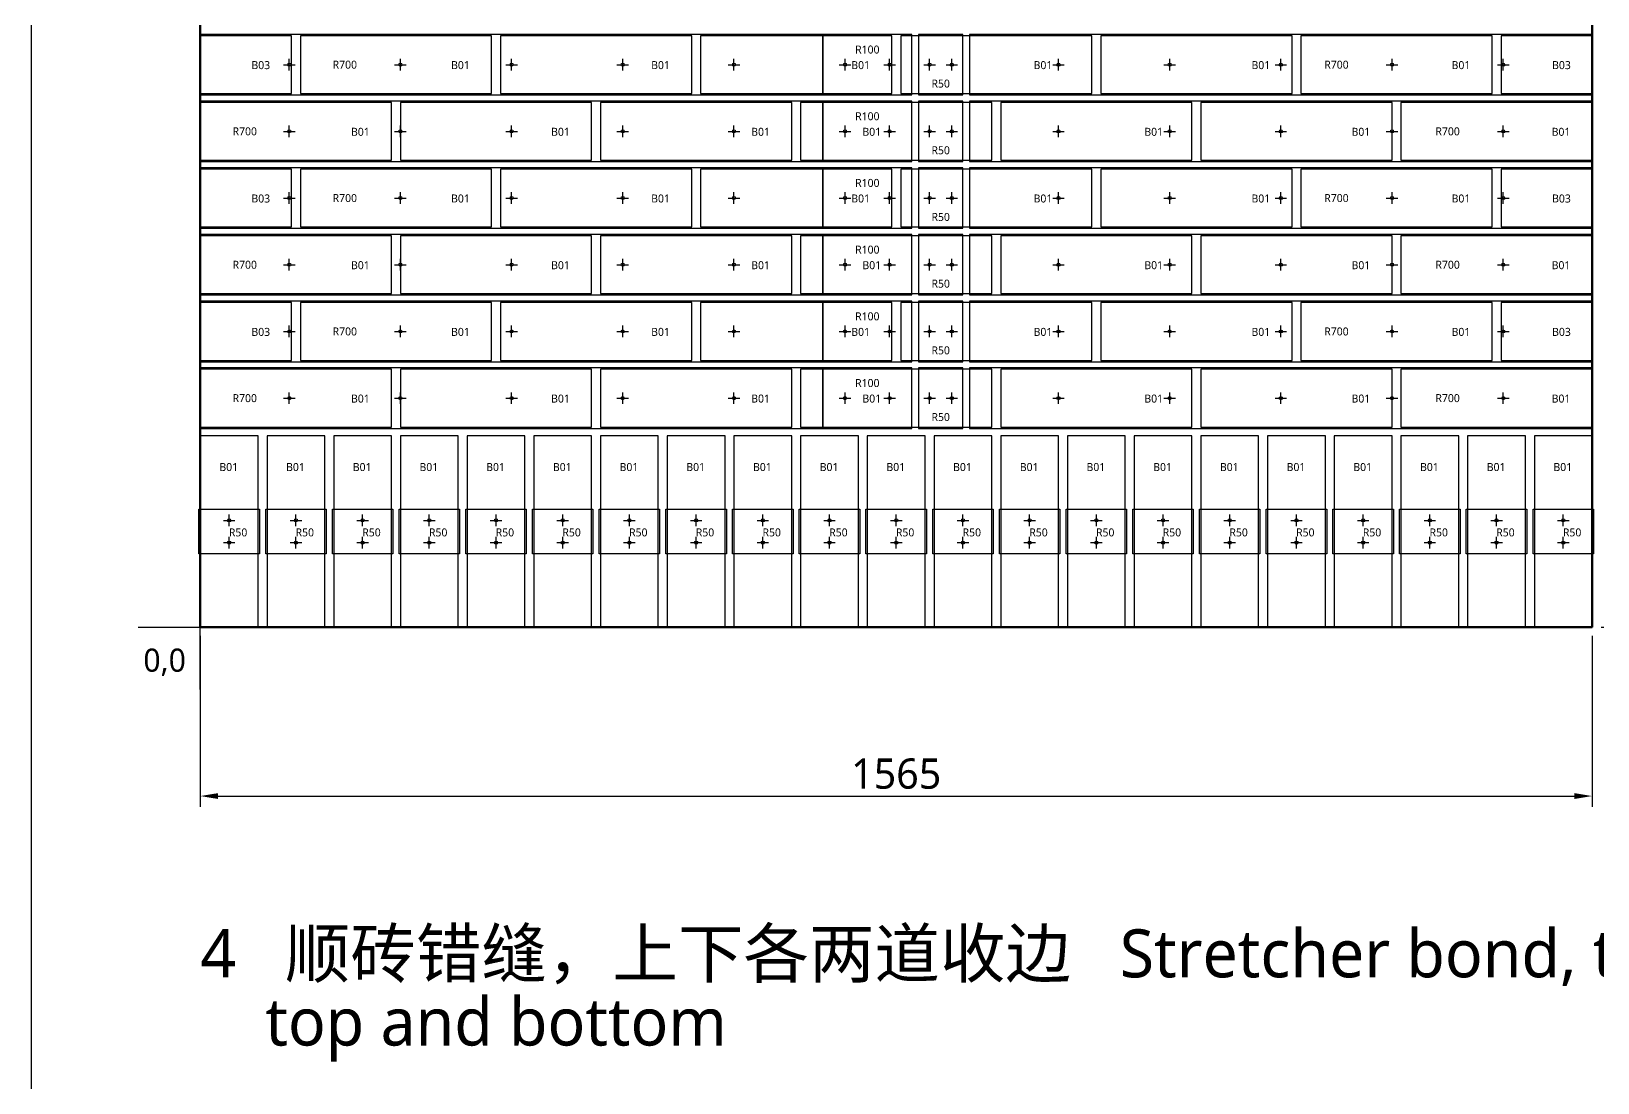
# Model space of a CAD drawing. Header units: millimetres. Extents: x -190 to 7814, y -8996 to 208.
# Drawn here: x -190 to 1571, y -4438 to -3256 of the extents above; entities that cross this region are included whole.
import ezdxf
from ezdxf.enums import TextEntityAlignment as Align

# ---------------------------------------------------------------- set-up
doc = ezdxf.new("R2010")
doc.units = ezdxf.units.MM
for name, color, linetype in [('BOARD', 7, 'Continuous'), ('BORDER', 7, 'Continuous'), ('DIM', 8, 'Continuous'), ('ORIGIN', 1, 'Continuous'), ('P1_CLIP_R100', 30, 'Continuous'), ('P1_CLIP_R50', 3, 'Continuous'), ('P1_CLIP_R700', 5, 'Continuous'), ('P1_HOLE', 1, 'Continuous'), ('P1_SLIP', 7, 'Continuous'), ('P1_TXT_B', 7, 'Continuous'), ('TITLE', 7, 'Continuous')]:
    doc.layers.add(name, color=color, linetype=linetype)
doc.styles.add('CN', font='msyh.ttc')
doc.dimstyles.new('MM', dxfattribs={"dimtxt": 34, "dimasz": 20, "dimexe": 12, "dimexo": 10, "dimgap": 8, "dimtad": 1, "dimdec": 1, "dimdsep": 46, "dimtxsty": 'CN', "dimcen": 2.5, "dimazin": 3, "dimtfac": 1, "dimtmove": 0, "dimatfit": 3})

msp = doc.modelspace()

# ---------------------------------------------------------------- linework, layer by layer
at = {"layer": 'BOARD', "lineweight": 50}
msp.add_lwpolyline([(0, -3926), (1565, -3926), (1565, -2436), (0, -2436)], close=True, dxfattribs=at)
at = {"layer": 'BORDER'}
msp.add_lwpolyline([(-190, -8995.5), (7813.67, -8995.5), (7813.67, 207.69), (-190, 207.69)], close=True, dxfattribs=at)
at = {"layer": 'ORIGIN'}
for p, q in [((0, -3996), (0, -3836)), ((-70, -3926), (90, -3926))]:
    msp.add_line(p, q, dxfattribs=at)
at = {"layer": 'P1_CLIP_R100'}
for points in [[(700, -3327.5), (800, -3327.5), (800, -3259.5), (700, -3259.5)], [(700, -3402.5), (800, -3402.5), (800, -3334.5), (700, -3334.5)], [(700, -3477.5), (800, -3477.5), (800, -3409.5), (700, -3409.5)], [(700, -3552.5), (800, -3552.5), (800, -3484.5), (700, -3484.5)], [(700, -3627.5), (800, -3627.5), (800, -3559.5), (700, -3559.5)], [(700, -3702.5), (800, -3702.5), (800, -3634.5), (700, -3634.5)]]:
    msp.add_lwpolyline(points, close=True, dxfattribs=at)
at = {"layer": 'P1_CLIP_R50'}
for points in [[(807.5, -3327.5), (857.5, -3327.5), (857.5, -3259.5), (807.5, -3259.5)], [(807.5, -3402.5), (857.5, -3402.5), (857.5, -3334.5), (807.5, -3334.5)], [(807.5, -3477.5), (857.5, -3477.5), (857.5, -3409.5), (807.5, -3409.5)], [(807.5, -3552.5), (857.5, -3552.5), (857.5, -3484.5), (807.5, -3484.5)], [(807.5, -3627.5), (857.5, -3627.5), (857.5, -3559.5), (807.5, -3559.5)], [(807.5, -3702.5), (857.5, -3702.5), (857.5, -3634.5), (807.5, -3634.5)], [(-1.5, -3843.5), (-1.5, -3793.5), (66.5, -3793.5), (66.5, -3843.5)], [(73.5, -3843.5), (73.5, -3793.5), (141.5, -3793.5), (141.5, -3843.5)], [(148.5, -3843.5), (148.5, -3793.5), (216.5, -3793.5), (216.5, -3843.5)], [(223.5, -3843.5), (223.5, -3793.5), (291.5, -3793.5), (291.5, -3843.5)], [(298.5, -3843.5), (298.5, -3793.5), (366.5, -3793.5), (366.5, -3843.5)], [(373.5, -3843.5), (373.5, -3793.5), (441.5, -3793.5), (441.5, -3843.5)], [(448.5, -3843.5), (448.5, -3793.5), (516.5, -3793.5), (516.5, -3843.5)], [(523.5, -3843.5), (523.5, -3793.5), (591.5, -3793.5), (591.5, -3843.5)], [(598.5, -3843.5), (598.5, -3793.5), (666.5, -3793.5), (666.5, -3843.5)], [(673.5, -3843.5), (673.5, -3793.5), (741.5, -3793.5), (741.5, -3843.5)], [(748.5, -3843.5), (748.5, -3793.5), (816.5, -3793.5), (816.5, -3843.5)], [(823.5, -3843.5), (823.5, -3793.5), (891.5, -3793.5), (891.5, -3843.5)], [(898.5, -3843.5), (898.5, -3793.5), (966.5, -3793.5), (966.5, -3843.5)], [(973.5, -3843.5), (973.5, -3793.5), (1041.5, -3793.5), (1041.5, -3843.5)], [(1048.5, -3843.5), (1048.5, -3793.5), (1116.5, -3793.5), (1116.5, -3843.5)], [(1123.5, -3843.5), (1123.5, -3793.5), (1191.5, -3793.5), (1191.5, -3843.5)], [(1198.5, -3843.5), (1198.5, -3793.5), (1266.5, -3793.5), (1266.5, -3843.5)], [(1273.5, -3843.5), (1273.5, -3793.5), (1341.5, -3793.5), (1341.5, -3843.5)], [(1348.5, -3843.5), (1348.5, -3793.5), (1416.5, -3793.5), (1416.5, -3843.5)], [(1423.5, -3843.5), (1423.5, -3793.5), (1491.5, -3793.5), (1491.5, -3843.5)], [(1498.5, -3843.5), (1498.5, -3793.5), (1566.5, -3793.5), (1566.5, -3843.5)]]:
    msp.add_lwpolyline(points, close=True, dxfattribs=at)
at = {"layer": 'P1_CLIP_R700'}
for points in [[(0, -3327.5), (700, -3327.5), (700, -3259.5), (0, -3259.5)], [(865, -3327.5), (1565, -3327.5), (1565, -3259.5), (865, -3259.5)], [(0, -3402.5), (700, -3402.5), (700, -3334.5), (0, -3334.5)], [(865, -3402.5), (1565, -3402.5), (1565, -3334.5), (865, -3334.5)], [(0, -3477.5), (700, -3477.5), (700, -3409.5), (0, -3409.5)], [(865, -3477.5), (1565, -3477.5), (1565, -3409.5), (865, -3409.5)], [(0, -3552.5), (700, -3552.5), (700, -3484.5), (0, -3484.5)], [(865, -3552.5), (1565, -3552.5), (1565, -3484.5), (865, -3484.5)], [(0, -3627.5), (700, -3627.5), (700, -3559.5), (0, -3559.5)], [(865, -3627.5), (1565, -3627.5), (1565, -3559.5), (865, -3559.5)], [(0, -3702.5), (700, -3702.5), (700, -3634.5), (0, -3634.5)], [(865, -3702.5), (1565, -3702.5), (1565, -3634.5), (865, -3634.5)]]:
    msp.add_lwpolyline(points, close=True, dxfattribs=at)
at = {"layer": 'P1_HOLE'}
for p, q in [((100, -3300), (100, -3287)), ((225, -3300), (225, -3287)), ((350, -3300), (350, -3287)), ((475, -3300), (475, -3287)), ((600, -3300), (600, -3287)), ((725, -3300), (725, -3287)), ((775, -3300), (775, -3287)), ((820, -3300), (820, -3287)), ((845, -3300), (845, -3287)), ((965, -3300), (965, -3287)), ((1090, -3300), (1090, -3287)), ((1215, -3300), (1215, -3287)), ((1340, -3300), (1340, -3287)), ((1465, -3300), (1465, -3287)), ((93.5, -3293.5), (106.5, -3293.5)), ((218.5, -3293.5), (231.5, -3293.5)), ((343.5, -3293.5), (356.5, -3293.5)), ((468.5, -3293.5), (481.5, -3293.5)), ((593.5, -3293.5), (606.5, -3293.5)), ((718.5, -3293.5), (731.5, -3293.5)), ((768.5, -3293.5), (781.5, -3293.5)), ((813.5, -3293.5), (826.5, -3293.5)), ((838.5, -3293.5), (851.5, -3293.5)), ((958.5, -3293.5), (971.5, -3293.5)), ((1083.5, -3293.5), (1096.5, -3293.5)), ((1208.5, -3293.5), (1221.5, -3293.5)), ((1333.5, -3293.5), (1346.5, -3293.5)), ((1458.5, -3293.5), (1471.5, -3293.5)), ((100, -3375), (100, -3362)), ((225, -3375), (225, -3362)), ((350, -3375), (350, -3362)), ((475, -3375), (475, -3362)), ((600, -3375), (600, -3362)), ((725, -3375), (725, -3362)), ((775, -3375), (775, -3362)), ((820, -3375), (820, -3362)), ((845, -3375), (845, -3362)), ((965, -3375), (965, -3362)), ((1090, -3375), (1090, -3362)), ((1215, -3375), (1215, -3362)), ((1340, -3375), (1340, -3362)), ((1465, -3375), (1465, -3362)), ((93.5, -3368.5), (106.5, -3368.5)), ((218.5, -3368.5), (231.5, -3368.5)), ((343.5, -3368.5), (356.5, -3368.5)), ((468.5, -3368.5), (481.5, -3368.5)), ((593.5, -3368.5), (606.5, -3368.5)), ((718.5, -3368.5), (731.5, -3368.5)), ((768.5, -3368.5), (781.5, -3368.5)), ((813.5, -3368.5), (826.5, -3368.5)), ((838.5, -3368.5), (851.5, -3368.5)), ((958.5, -3368.5), (971.5, -3368.5)), ((1083.5, -3368.5), (1096.5, -3368.5)), ((1208.5, -3368.5), (1221.5, -3368.5)), ((1333.5, -3368.5), (1346.5, -3368.5)), ((1458.5, -3368.5), (1471.5, -3368.5)), ((93.5, -3443.5), (106.5, -3443.5)), ((100, -3450), (100, -3437)), ((218.5, -3443.5), (231.5, -3443.5)), ((225, -3450), (225, -3437)), ((343.5, -3443.5), (356.5, -3443.5)), ((350, -3450), (350, -3437)), ((468.5, -3443.5), (481.5, -3443.5)), ((475, -3450), (475, -3437)), ((593.5, -3443.5), (606.5, -3443.5)), ((600, -3450), (600, -3437)), ((718.5, -3443.5), (731.5, -3443.5)), ((725, -3450), (725, -3437)), ((768.5, -3443.5), (781.5, -3443.5)), ((775, -3450), (775, -3437)), ((813.5, -3443.5), (826.5, -3443.5)), ((820, -3450), (820, -3437)), ((838.5, -3443.5), (851.5, -3443.5)), ((845, -3450), (845, -3437)), ((958.5, -3443.5), (971.5, -3443.5)), ((965, -3450), (965, -3437)), ((1083.5, -3443.5), (1096.5, -3443.5)), ((1090, -3450), (1090, -3437)), ((1208.5, -3443.5), (1221.5, -3443.5)), ((1215, -3450), (1215, -3437)), ((1333.5, -3443.5), (1346.5, -3443.5)), ((1340, -3450), (1340, -3437)), ((1458.5, -3443.5), (1471.5, -3443.5)), ((1465, -3450), (1465, -3437)), ((93.5, -3518.5), (106.5, -3518.5)), ((100, -3525), (100, -3512)), ((218.5, -3518.5), (231.5, -3518.5)), ((225, -3525), (225, -3512)), ((343.5, -3518.5), (356.5, -3518.5)), ((350, -3525), (350, -3512)), ((468.5, -3518.5), (481.5, -3518.5)), ((475, -3525), (475, -3512)), ((593.5, -3518.5), (606.5, -3518.5)), ((600, -3525), (600, -3512)), ((718.5, -3518.5), (731.5, -3518.5)), ((725, -3525), (725, -3512)), ((768.5, -3518.5), (781.5, -3518.5)), ((775, -3525), (775, -3512)), ((813.5, -3518.5), (826.5, -3518.5)), ((820, -3525), (820, -3512)), ((838.5, -3518.5), (851.5, -3518.5)), ((845, -3525), (845, -3512)), ((958.5, -3518.5), (971.5, -3518.5)), ((965, -3525), (965, -3512)), ((1083.5, -3518.5), (1096.5, -3518.5)), ((1090, -3525), (1090, -3512)), ((1208.5, -3518.5), (1221.5, -3518.5)), ((1215, -3525), (1215, -3512)), ((1333.5, -3518.5), (1346.5, -3518.5)), ((1340, -3525), (1340, -3512)), ((1458.5, -3518.5), (1471.5, -3518.5)), ((1465, -3525), (1465, -3512)), ((100, -3600), (100, -3587)), ((225, -3600), (225, -3587)), ((350, -3600), (350, -3587)), ((475, -3600), (475, -3587)), ((600, -3600), (600, -3587)), ((725, -3600), (725, -3587)), ((775, -3600), (775, -3587)), ((820, -3600), (820, -3587)), ((845, -3600), (845, -3587)), ((965, -3600), (965, -3587)), ((1090, -3600), (1090, -3587)), ((1215, -3600), (1215, -3587)), ((1340, -3600), (1340, -3587)), ((1465, -3600), (1465, -3587)), ((93.5, -3593.5), (106.5, -3593.5)), ((218.5, -3593.5), (231.5, -3593.5)), ((343.5, -3593.5), (356.5, -3593.5)), ((468.5, -3593.5), (481.5, -3593.5)), ((593.5, -3593.5), (606.5, -3593.5)), ((718.5, -3593.5), (731.5, -3593.5)), ((768.5, -3593.5), (781.5, -3593.5)), ((813.5, -3593.5), (826.5, -3593.5)), ((838.5, -3593.5), (851.5, -3593.5)), ((958.5, -3593.5), (971.5, -3593.5)), ((1083.5, -3593.5), (1096.5, -3593.5)), ((1208.5, -3593.5), (1221.5, -3593.5)), ((1333.5, -3593.5), (1346.5, -3593.5)), ((1458.5, -3593.5), (1471.5, -3593.5)), ((100, -3675), (100, -3662)), ((225, -3675), (225, -3662)), ((350, -3675), (350, -3662)), ((475, -3675), (475, -3662)), ((600, -3675), (600, -3662)), ((725, -3675), (725, -3662)), ((775, -3675), (775, -3662)), ((820, -3675), (820, -3662)), ((845, -3675), (845, -3662)), ((965, -3675), (965, -3662)), ((1090, -3675), (1090, -3662)), ((1215, -3675), (1215, -3662)), ((1340, -3675), (1340, -3662)), ((1465, -3675), (1465, -3662)), ((93.5, -3668.5), (106.5, -3668.5)), ((218.5, -3668.5), (231.5, -3668.5)), ((343.5, -3668.5), (356.5, -3668.5)), ((468.5, -3668.5), (481.5, -3668.5)), ((593.5, -3668.5), (606.5, -3668.5)), ((718.5, -3668.5), (731.5, -3668.5)), ((768.5, -3668.5), (781.5, -3668.5)), ((813.5, -3668.5), (826.5, -3668.5)), ((838.5, -3668.5), (851.5, -3668.5)), ((958.5, -3668.5), (971.5, -3668.5)), ((1083.5, -3668.5), (1096.5, -3668.5)), ((1208.5, -3668.5), (1221.5, -3668.5)), ((1333.5, -3668.5), (1346.5, -3668.5)), ((1458.5, -3668.5), (1471.5, -3668.5)), ((32.5, -3812.5), (32.5, -3799.5)), ((107.5, -3812.5), (107.5, -3799.5)), ((182.5, -3812.5), (182.5, -3799.5)), ((257.5, -3812.5), (257.5, -3799.5)), ((332.5, -3812.5), (332.5, -3799.5)), ((407.5, -3812.5), (407.5, -3799.5)), ((482.5, -3812.5), (482.5, -3799.5)), ((557.5, -3812.5), (557.5, -3799.5)), ((632.5, -3812.5), (632.5, -3799.5)), ((707.5, -3812.5), (707.5, -3799.5)), ((782.5, -3812.5), (782.5, -3799.5)), ((857.5, -3812.5), (857.5, -3799.5)), ((932.5, -3812.5), (932.5, -3799.5)), ((1007.5, -3812.5), (1007.5, -3799.5)), ((1082.5, -3812.5), (1082.5, -3799.5)), ((1157.5, -3812.5), (1157.5, -3799.5)), ((1232.5, -3812.5), (1232.5, -3799.5)), ((1307.5, -3812.5), (1307.5, -3799.5)), ((1382.5, -3812.5), (1382.5, -3799.5)), ((1457.5, -3812.5), (1457.5, -3799.5)), ((1532.5, -3812.5), (1532.5, -3799.5)), ((26, -3806), (39, -3806)), ((101, -3806), (114, -3806)), ((176, -3806), (189, -3806)), ((251, -3806), (264, -3806)), ((326, -3806), (339, -3806)), ((401, -3806), (414, -3806)), ((476, -3806), (489, -3806)), ((551, -3806), (564, -3806)), ((626, -3806), (639, -3806)), ((701, -3806), (714, -3806)), ((776, -3806), (789, -3806)), ((851, -3806), (864, -3806)), ((926, -3806), (939, -3806)), ((1001, -3806), (1014, -3806)), ((1076, -3806), (1089, -3806)), ((1151, -3806), (1164, -3806)), ((1226, -3806), (1239, -3806)), ((1301, -3806), (1314, -3806)), ((1376, -3806), (1389, -3806)), ((1451, -3806), (1464, -3806)), ((1526, -3806), (1539, -3806)), ((26, -3831), (39, -3831)), ((32.5, -3837.5), (32.5, -3824.5)), ((101, -3831), (114, -3831)), ((107.5, -3837.5), (107.5, -3824.5)), ((176, -3831), (189, -3831)), ((182.5, -3837.5), (182.5, -3824.5)), ((251, -3831), (264, -3831)), ((257.5, -3837.5), (257.5, -3824.5)), ((326, -3831), (339, -3831)), ((332.5, -3837.5), (332.5, -3824.5)), ((401, -3831), (414, -3831)), ((407.5, -3837.5), (407.5, -3824.5)), ((476, -3831), (489, -3831)), ((482.5, -3837.5), (482.5, -3824.5)), ((551, -3831), (564, -3831)), ((557.5, -3837.5), (557.5, -3824.5)), ((626, -3831), (639, -3831)), ((632.5, -3837.5), (632.5, -3824.5)), ((701, -3831), (714, -3831)), ((707.5, -3837.5), (707.5, -3824.5)), ((776, -3831), (789, -3831)), ((782.5, -3837.5), (782.5, -3824.5)), ((851, -3831), (864, -3831)), ((857.5, -3837.5), (857.5, -3824.5)), ((926, -3831), (939, -3831)), ((932.5, -3837.5), (932.5, -3824.5)), ((1001, -3831), (1014, -3831)), ((1007.5, -3837.5), (1007.5, -3824.5)), ((1076, -3831), (1089, -3831)), ((1082.5, -3837.5), (1082.5, -3824.5)), ((1151, -3831), (1164, -3831)), ((1157.5, -3837.5), (1157.5, -3824.5)), ((1226, -3831), (1239, -3831)), ((1232.5, -3837.5), (1232.5, -3824.5)), ((1301, -3831), (1314, -3831)), ((1307.5, -3837.5), (1307.5, -3824.5)), ((1376, -3831), (1389, -3831)), ((1382.5, -3837.5), (1382.5, -3824.5)), ((1451, -3831), (1464, -3831)), ((1457.5, -3837.5), (1457.5, -3824.5)), ((1526, -3831), (1539, -3831)), ((1532.5, -3837.5), (1532.5, -3824.5))]:
    msp.add_line(p, q, dxfattribs=at)
for centre in [(100, -3293.5), (225, -3293.5), (350, -3293.5), (475, -3293.5), (600, -3293.5), (725, -3293.5), (775, -3293.5), (820, -3293.5), (845, -3293.5), (965, -3293.5), (1090, -3293.5), (1215, -3293.5), (1340, -3293.5), (1465, -3293.5), (100, -3368.5), (225, -3368.5), (350, -3368.5), (475, -3368.5), (600, -3368.5), (725, -3368.5), (775, -3368.5), (820, -3368.5), (845, -3368.5), (965, -3368.5), (1090, -3368.5), (1215, -3368.5), (1340, -3368.5), (1465, -3368.5), (100, -3443.5), (225, -3443.5), (350, -3443.5), (475, -3443.5), (600, -3443.5), (725, -3443.5), (775, -3443.5), (820, -3443.5), (845, -3443.5), (965, -3443.5), (1090, -3443.5), (1215, -3443.5), (1340, -3443.5), (1465, -3443.5), (100, -3518.5), (225, -3518.5), (350, -3518.5), (475, -3518.5), (600, -3518.5), (725, -3518.5), (775, -3518.5), (820, -3518.5), (845, -3518.5), (965, -3518.5), (1090, -3518.5), (1215, -3518.5), (1340, -3518.5), (1465, -3518.5), (100, -3593.5), (225, -3593.5), (350, -3593.5), (475, -3593.5), (600, -3593.5), (725, -3593.5), (775, -3593.5), (820, -3593.5), (845, -3593.5), (965, -3593.5), (1090, -3593.5), (1215, -3593.5), (1340, -3593.5), (1465, -3593.5), (100, -3668.5), (225, -3668.5), (350, -3668.5), (475, -3668.5), (600, -3668.5), (725, -3668.5), (775, -3668.5), (820, -3668.5), (845, -3668.5), (965, -3668.5), (1090, -3668.5), (1215, -3668.5), (1340, -3668.5), (1465, -3668.5), (32.5, -3806), (107.5, -3806), (182.5, -3806), (257.5, -3806), (332.5, -3806), (407.5, -3806), (482.5, -3806), (557.5, -3806), (632.5, -3806), (707.5, -3806), (782.5, -3806), (857.5, -3806), (932.5, -3806), (1007.5, -3806), (1082.5, -3806), (1157.5, -3806), (1232.5, -3806), (1307.5, -3806), (1382.5, -3806), (1457.5, -3806), (1532.5, -3806), (32.5, -3831), (107.5, -3831), (182.5, -3831), (257.5, -3831), (332.5, -3831), (407.5, -3831), (482.5, -3831), (557.5, -3831), (632.5, -3831), (707.5, -3831), (782.5, -3831), (857.5, -3831), (932.5, -3831), (1007.5, -3831), (1082.5, -3831), (1157.5, -3831), (1232.5, -3831), (1307.5, -3831), (1382.5, -3831), (1457.5, -3831), (1532.5, -3831)]:
    msp.add_circle(centre, 1.75, dxfattribs=at)
at = {"layer": 'P1_SLIP'}
for points in [[(0, -3326), (102.5, -3326), (102.5, -3261), (0, -3261)], [(112.5, -3326), (327.5, -3326), (327.5, -3261), (112.5, -3261)], [(337.5, -3326), (552.5, -3326), (552.5, -3261), (337.5, -3261)], [(562.5, -3326), (777.5, -3326), (777.5, -3261), (562.5, -3261)], [(787.5, -3326), (1002.5, -3326), (1002.5, -3261), (787.5, -3261)], [(1012.5, -3326), (1227.5, -3326), (1227.5, -3261), (1012.5, -3261)], [(1237.5, -3326), (1452.5, -3326), (1452.5, -3261), (1237.5, -3261)], [(1462.5, -3326), (1565, -3326), (1565, -3261), (1462.5, -3261)], [(0, -3401), (215, -3401), (215, -3336), (0, -3336)], [(225, -3401), (440, -3401), (440, -3336), (225, -3336)], [(450, -3401), (665, -3401), (665, -3336), (450, -3336)], [(675, -3401), (890, -3401), (890, -3336), (675, -3336)], [(900, -3401), (1115, -3401), (1115, -3336), (900, -3336)], [(1125, -3401), (1340, -3401), (1340, -3336), (1125, -3336)], [(1350, -3401), (1565, -3401), (1565, -3336), (1350, -3336)], [(0, -3476), (102.5, -3476), (102.5, -3411), (0, -3411)], [(112.5, -3476), (327.5, -3476), (327.5, -3411), (112.5, -3411)], [(337.5, -3476), (552.5, -3476), (552.5, -3411), (337.5, -3411)], [(562.5, -3476), (777.5, -3476), (777.5, -3411), (562.5, -3411)], [(787.5, -3476), (1002.5, -3476), (1002.5, -3411), (787.5, -3411)], [(1012.5, -3476), (1227.5, -3476), (1227.5, -3411), (1012.5, -3411)], [(1237.5, -3476), (1452.5, -3476), (1452.5, -3411), (1237.5, -3411)], [(1462.5, -3476), (1565, -3476), (1565, -3411), (1462.5, -3411)], [(0, -3551), (215, -3551), (215, -3486), (0, -3486)], [(225, -3551), (440, -3551), (440, -3486), (225, -3486)], [(450, -3551), (665, -3551), (665, -3486), (450, -3486)], [(675, -3551), (890, -3551), (890, -3486), (675, -3486)], [(900, -3551), (1115, -3551), (1115, -3486), (900, -3486)], [(1125, -3551), (1340, -3551), (1340, -3486), (1125, -3486)], [(1350, -3551), (1565, -3551), (1565, -3486), (1350, -3486)], [(0, -3626), (102.5, -3626), (102.5, -3561), (0, -3561)], [(112.5, -3626), (327.5, -3626), (327.5, -3561), (112.5, -3561)], [(337.5, -3626), (552.5, -3626), (552.5, -3561), (337.5, -3561)], [(562.5, -3626), (777.5, -3626), (777.5, -3561), (562.5, -3561)], [(787.5, -3626), (1002.5, -3626), (1002.5, -3561), (787.5, -3561)], [(1012.5, -3626), (1227.5, -3626), (1227.5, -3561), (1012.5, -3561)], [(1237.5, -3626), (1452.5, -3626), (1452.5, -3561), (1237.5, -3561)], [(1462.5, -3626), (1565, -3626), (1565, -3561), (1462.5, -3561)], [(0, -3701), (215, -3701), (215, -3636), (0, -3636)], [(225, -3701), (440, -3701), (440, -3636), (225, -3636)], [(450, -3701), (665, -3701), (665, -3636), (450, -3636)], [(675, -3701), (890, -3701), (890, -3636), (675, -3636)], [(900, -3701), (1115, -3701), (1115, -3636), (900, -3636)], [(1125, -3701), (1340, -3701), (1340, -3636), (1125, -3636)], [(1350, -3701), (1565, -3701), (1565, -3636), (1350, -3636)], [(0, -3926), (65, -3926), (65, -3711), (0, -3711)], [(75, -3926), (140, -3926), (140, -3711), (75, -3711)], [(150, -3926), (215, -3926), (215, -3711), (150, -3711)], [(225, -3926), (290, -3926), (290, -3711), (225, -3711)], [(300, -3926), (365, -3926), (365, -3711), (300, -3711)], [(375, -3926), (440, -3926), (440, -3711), (375, -3711)], [(450, -3926), (515, -3926), (515, -3711), (450, -3711)], [(525, -3926), (590, -3926), (590, -3711), (525, -3711)], [(600, -3926), (665, -3926), (665, -3711), (600, -3711)], [(675, -3926), (740, -3926), (740, -3711), (675, -3711)], [(750, -3926), (815, -3926), (815, -3711), (750, -3711)], [(825, -3926), (890, -3926), (890, -3711), (825, -3711)], [(900, -3926), (965, -3926), (965, -3711), (900, -3711)], [(975, -3926), (1040, -3926), (1040, -3711), (975, -3711)], [(1050, -3926), (1115, -3926), (1115, -3711), (1050, -3711)], [(1125, -3926), (1190, -3926), (1190, -3711), (1125, -3711)], [(1200, -3926), (1265, -3926), (1265, -3711), (1200, -3711)], [(1275, -3926), (1340, -3926), (1340, -3711), (1275, -3711)], [(1350, -3926), (1415, -3926), (1415, -3711), (1350, -3711)], [(1425, -3926), (1490, -3926), (1490, -3711), (1425, -3711)], [(1500, -3926), (1565, -3926), (1565, -3711), (1500, -3711)]]:
    msp.add_lwpolyline(points, close=True, dxfattribs=at)

# ---------------------------------------------------------------- texts
at = {"layer": 'ORIGIN', "style": 'CN'}
msp.add_text('0,0', height=26, dxfattribs=at).set_placement((-64, -3984), align=Align.BOTTOM_LEFT)
at = {"layer": 'P1_CLIP_R100', "style": 'CN'}
for p in [(750, -3276.5), (750, -3351.5), (750, -3426.5), (750, -3501.5), (750, -3576.5), (750, -3651.5)]:
    msp.add_text('R100', height=9, dxfattribs=at).set_placement(p, align=Align.MIDDLE_CENTER)
at = {"layer": 'P1_CLIP_R50', "style": 'CN'}
for p in [(832.5, -3314.75), (832.5, -3389.75), (832.5, -3464.75), (832.5, -3539.75), (832.5, -3614.75), (832.5, -3689.75), (42.5, -3819.5), (117.5, -3819.5), (192.5, -3819.5), (267.5, -3819.5), (342.5, -3819.5), (417.5, -3819.5), (492.5, -3819.5), (567.5, -3819.5), (642.5, -3819.5), (717.5, -3819.5), (792.5, -3819.5), (867.5, -3819.5), (942.5, -3819.5), (1017.5, -3819.5), (1092.5, -3819.5), (1167.5, -3819.5), (1242.5, -3819.5), (1317.5, -3819.5), (1392.5, -3819.5), (1467.5, -3819.5), (1542.5, -3819.5)]:
    msp.add_text('R50', height=9, dxfattribs=at).set_placement(p, align=Align.MIDDLE_CENTER)
at = {"layer": 'P1_CLIP_R700', "style": 'CN'}
for p in [(162.5, -3293.5), (1277.5, -3293.5), (50, -3368.5), (1402.5, -3368.5), (162.5, -3443.5), (1277.5, -3443.5), (50, -3518.5), (1402.5, -3518.5), (162.5, -3593.5), (1277.5, -3593.5), (50, -3668.5), (1402.5, -3668.5)]:
    msp.add_text('R700', height=9, dxfattribs=at).set_placement(p, align=Align.MIDDLE_CENTER)
at = {"layer": 'P1_TXT_B', "style": 'CN'}
for s, p in [('B03', (68, -3294)), ('B01', (292.5, -3294)), ('B01', (517.5, -3294)), ('B01', (742.5, -3294)), ('B01', (947.5, -3294)), ('B01', (1192.5, -3294)), ('B01', (1417.5, -3294)), ('B03', (1530.5, -3294)), ('B01', (180, -3369)), ('B01', (405, -3369)), ('B01', (630, -3369)), ('B01', (755, -3369)), ('B01', (1072, -3369)), ('B01', (1305, -3369)), ('B01', (1530, -3369)), ('B03', (68, -3444)), ('B01', (292.5, -3444)), ('B01', (517.5, -3444)), ('B01', (742.5, -3444)), ('B01', (947.5, -3444)), ('B01', (1192.5, -3444)), ('B01', (1417.5, -3444)), ('B03', (1530.5, -3444)), ('B01', (180, -3519)), ('B01', (405, -3519)), ('B01', (630, -3519)), ('B01', (755, -3519)), ('B01', (1072, -3519)), ('B01', (1305, -3519)), ('B01', (1530, -3519)), ('B03', (68, -3594)), ('B01', (292.5, -3594)), ('B01', (517.5, -3594)), ('B01', (742.5, -3594)), ('B01', (947.5, -3594)), ('B01', (1192.5, -3594)), ('B01', (1417.5, -3594)), ('B03', (1530.5, -3594)), ('B01', (180, -3669)), ('B01', (405, -3669)), ('B01', (630, -3669)), ('B01', (755, -3669)), ('B01', (1072, -3669)), ('B01', (1305, -3669)), ('B01', (1530, -3669)), ('B01', (32, -3746)), ('B01', (107, -3746)), ('B01', (182, -3746)), ('B01', (257, -3746)), ('B01', (332, -3746)), ('B01', (407, -3746)), ('B01', (482, -3746)), ('B01', (557, -3746)), ('B01', (632, -3746)), ('B01', (707, -3746)), ('B01', (782, -3746)), ('B01', (857, -3746)), ('B01', (932, -3746)), ('B01', (1007, -3746)), ('B01', (1082, -3746)), ('B01', (1157, -3746)), ('B01', (1232, -3746)), ('B01', (1307, -3746)), ('B01', (1382, -3746)), ('B01', (1457, -3746)), ('B01', (1532, -3746))]:
    msp.add_text(s, height=9, dxfattribs=at).set_placement(p, align=Align.MIDDLE_CENTER)
at = {"layer": 'TITLE', "style": 'CN'}
for s, p in [('4   顺砖错缝，上下各两道收边   Stretcher bond, two border courses', (0, -4336.1)), ('    top and bottom', (0, -4412.78))]:
    msp.add_text(s, height=54, dxfattribs=at).set_placement(p, align=Align.BOTTOM_LEFT)

# ---------------------------------------------------------------- dimensions: what is measured, and where the dimension line sits
at = {"layer": 'DIM'}
msp.add_linear_dim(base=(1755, -3926), p1=(1565, -3926), p2=(1565, -2436), angle=90, dimstyle='MM', dxfattribs=at).render()
msp.add_linear_dim(base=(0, -4116), p1=(0, -3926), p2=(1565, -3926), dimstyle='MM', dxfattribs=at).render()

doc.saveas('drawing.dxf')
